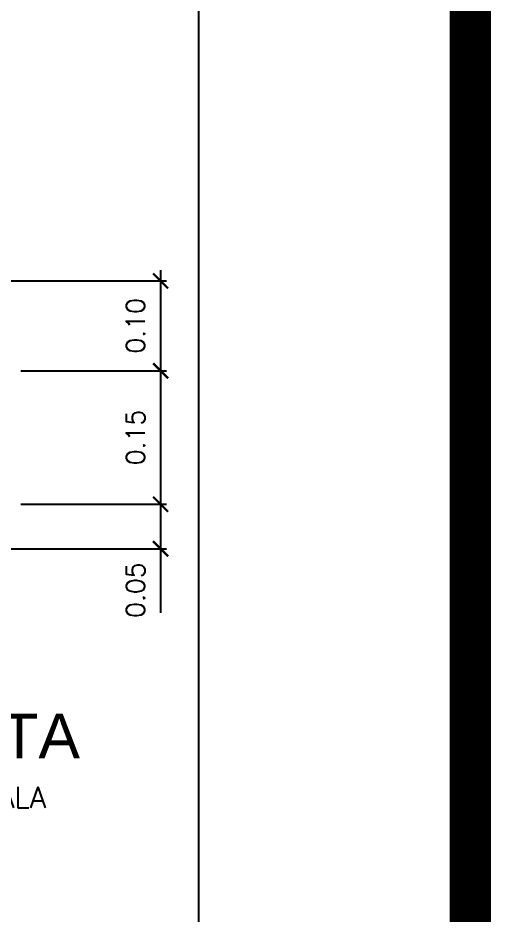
# Model space of a CAD drawing. Header units: millimetres. Extents: x 604785 to 1211550, y 1311006 to 2622648.
# Drawn here: x 605180.07 to 605206.21, y 1311058.15 to 1311107.71 of the extents above; entities that cross this region are included whole.
import ezdxf

# ---------------------------------------------------------------- set-up
doc = ezdxf.new("R2010")
doc.units = ezdxf.units.MM
for name, color, linetype in [('CAJETIN', 5, 'Continuous'), ('EDIFICIOS', 4, 'Continuous'), ('Tubería A-Pluvial', 7, 'Continuous')]:
    doc.layers.add(name, color=color, linetype=linetype)
doc.styles.add('Ambientes', font='swiss.ttf', dxfattribs={"height": 0.2})
doc.styles.add('ROMANS', font='ROMANS', dxfattribs={"height": 0.2})

# ---------------------------------------------------------------- blocks, each defined once
blk = doc.blocks.new('_ArchTick')
at = {"color": 0, "linetype": 'ByBlock', "const_width": 0.15}
blk.add_lwpolyline([(-0.5, -0.5), (0.5, 0.5)], dxfattribs=at)

msp = doc.modelspace()

# ---------------------------------------------------------------- linework, layer by layer
at = {"const_width": 2.28}
msp.add_lwpolyline([(604785.969, 1311006.678), (605205.069, 1311006.678), (605205.069, 1311303.678), (604785.969, 1311303.678)], close=True, dxfattribs=at)
at = {"layer": 'CAJETIN'}
msp.add_line((605190.069, 1311014.381), (605190.069, 1311288.678), dxfattribs=at)
at = {"layer": 'Tubería A-Pluvial', "color": 1}
for p, q in [((605187.948, 1311093.78), (605187.948, 1311088.216)), ((605157.812, 1311093.181), (605188.268, 1311093.181)), ((605180.221, 1311088.216), (605188.268, 1311088.216)), ((605180.221, 1311088.216), (605188.268, 1311088.216)), ((605187.948, 1311088.216), (605187.948, 1311080.845)), ((605180.221, 1311080.845), (605188.268, 1311080.845)), ((605180.221, 1311080.845), (605188.268, 1311080.845)), ((605187.948, 1311080.845), (605187.948, 1311074.846)), ((605150.422, 1311078.388), (605188.268, 1311078.388))]:
    msp.add_line(p, q, dxfattribs=at)

# ---------------------------------------------------------------- block references
at = {"layer": 'Tubería A-Pluvial', "color": 1, "xscale": 0.8320000000000001, "yscale": 0.8320000000000001, "zscale": 0.8320000000000001}
for p, rotation in [((605187.948, 1311093.181), 90), ((605187.948, 1311088.216), 90), ((605187.948, 1311088.216), 270), ((605187.948, 1311080.845), 90), ((605187.948, 1311080.845), 270), ((605187.948, 1311078.388), 270)]:
    msp.add_blockref('_ArchTick', p, dxfattribs=dict(at, rotation=rotation))

# ---------------------------------------------------------------- texts
at = {"style": 'ROMANS'}
msp.add_text('ESCALA', height=1.1648, dxfattribs=at).set_placement((605175.972, 1311064.077))
at = {"layer": 'EDIFICIOS', "color": 18, "true_color": 0x000000, "style": 'Ambientes'}
msp.add_text('DETALLE DE CUNETA', height=2.4633, dxfattribs=at).set_placement((605147.356, 1311066.814))
at = {"layer": 'Tubería A-Pluvial', "char_height": 1.024, "attachment_point": 5, "rotation": 90, "style": 'ROMANS'}
for s, insert in [('\\A1;0.10', (605186.562, 1311090.699)), ('\\A1;0.15', (605186.562, 1311084.531)), ('\\A1;0.05', (605186.562, 1311076.099))]:
    msp.add_mtext(s, dxfattribs=dict(at, insert=insert))

doc.saveas('drawing.dxf')
